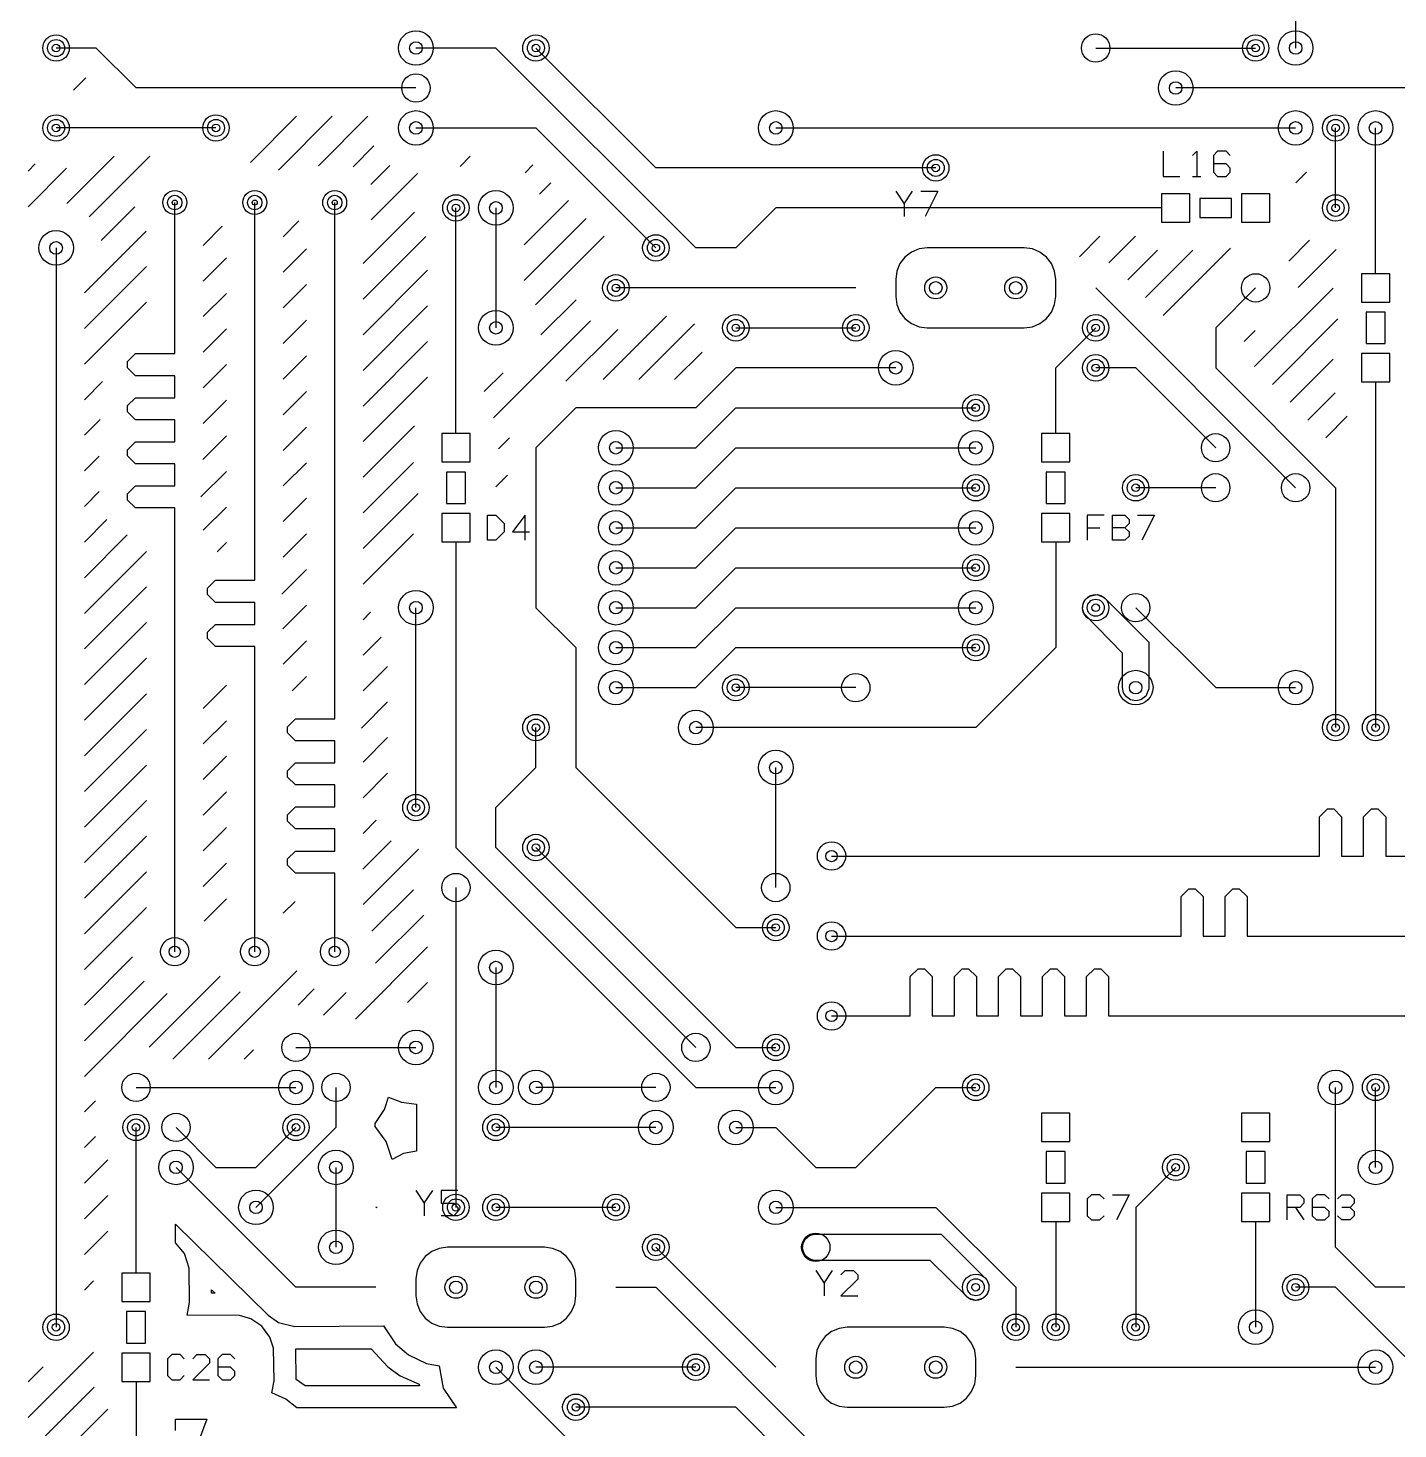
# Model space of a CAD drawing. Extents: x 7 to 280, y 7 to 360.
# Drawn here: x 6.73 to 50.24, y 98.37 to 142.88 of the extents above; entities that cross this region are included whole.
import ezdxf

# ---------------------------------------------------------------- set-up
doc = ezdxf.new("R2010")
doc.units = 0
doc.layers.add('SCORE', color=5, linetype='CONTINUOUS')

msp = doc.modelspace()

# ---------------------------------------------------------------- linework, layer by layer
at = {"layer": 'SCORE'}
for p, q in [((46.99, 144.78), (46.99, 142.24)), ((8.89, 142.24), (7.62, 142.24)), ((10.16, 140.97), (8.89, 142.24)), ((21.59, 142.24), (19.05, 142.24)), ((27.94, 135.89), (21.59, 142.24)), ((26.67, 138.43), (22.86, 142.24)), ((40.64, 142.24), (45.72, 142.24)), ((8.1696, 140.8997), (8.5635, 141.2937)), ((19.05, 140.97), (10.16, 140.97)), ((73.66, 140.97), (43.18, 140.97)), ((13.7913, 138.6019), (15.2594, 140.07)), ((14.6844, 138.3636), (16.3908, 140.07)), ((15.9525, 138.5003), (17.5222, 140.07)), ((12.7, 139.7), (7.62, 139.7)), ((19.05, 139.7), (22.86, 139.7)), ((22.86, 139.7), (26.67, 135.89)), ((30.48, 139.7), (46.99, 139.7)), ((48.26, 137.16), (48.26, 139.7)), ((49.53, 137.16), (49.53, 139.7)), ((17.0527, 138.4692), (17.7162, 139.1327)), ((42.78, 138.96), (42.78, 138.16)), ((43.7133, 138.8267), (43.8467, 138.96)), ((43.8467, 138.96), (43.8467, 138.16)), ((44.5133, 138.96), (44.38, 138.8267)), ((44.78, 138.96), (44.5133, 138.96)), ((44.9133, 138.8267), (44.78, 138.96)), ((6.73, 138.3288), (6.959, 138.5578)), ((6.73, 137.1974), (7.9567, 138.4241)), ((7.9623, 137.2984), (9.464, 138.8)), ((8.6771, 136.8818), (10.5953, 138.8)), ((17.6154, 137.9005), (18.2238, 138.5089)), ((20.4505, 138.4729), (20.7777, 138.8)), ((22.5157, 138.2753), (22.7638, 138.5234)), ((35.56, 138.43), (26.67, 138.43)), ((44.38, 138.8267), (44.38, 138.2933)), ((44.78, 138.56), (44.38, 138.56)), ((44.9133, 138.4267), (44.78, 138.56)), ((44.9133, 138.2933), (44.9133, 138.4267)), ((17.6244, 136.7781), (19.0975, 138.2513)), ((42.78, 138.16), (43.3133, 138.16)), ((43.7133, 138.16), (43.98, 138.16)), ((44.38, 138.2933), (44.5133, 138.16)), ((44.5133, 138.16), (44.78, 138.16)), ((44.78, 138.16), (44.9133, 138.2933)), ((46.9991, 137.9592), (47.3313, 138.2914)), ((22.9712, 137.5995), (23.3295, 137.9577)), ((34.29, 137.69), (34.5567, 137.29)), ((34.5567, 137.29), (34.8233, 137.69)), ((35.09, 137.69), (35.6233, 137.69)), ((35.6233, 137.69), (35.2233, 136.89)), ((43.63, 137.61), (42.73, 137.61)), ((42.73, 137.61), (42.73, 136.71)), ((43.63, 136.71), (43.63, 137.61)), ((46.17, 137.61), (45.27, 137.61)), ((45.27, 137.61), (45.27, 136.71)), ((46.17, 136.71), (46.17, 137.61)), ((9.0505, 136.1238), (10.1181, 137.1914)), ((11.39, 132.53), (11.39, 137.33)), ((13.93, 125.33), (13.93, 137.33)), ((16.47, 120.93), (16.47, 137.33)), ((20.32, 132.08), (20.32, 137.16)), ((21.59, 137.16), (21.59, 133.35)), ((22.49, 135.9868), (23.8952, 137.392)), ((30.48, 137.16), (29.21, 135.89)), ((40.64, 137.16), (30.48, 137.16)), ((34.5567, 137.29), (34.5567, 136.89)), ((42.73, 137.16), (40.64, 137.16)), ((44.95, 137.46), (43.95, 137.46)), ((43.95, 137.46), (43.95, 136.86)), ((44.95, 136.86), (44.95, 137.46)), ((49.53, 135.07), (49.53, 137.16)), ((14.83, 136.2464), (15.3308, 136.7473)), ((17.37, 135.3923), (19.0071, 137.0295)), ((22.49, 134.8555), (24.4609, 136.8263)), ((42.73, 136.71), (43.63, 136.71)), ((43.95, 136.86), (44.95, 136.86)), ((45.27, 136.71), (46.17, 136.71)), ((8.52, 134.4619), (10.4844, 136.4263)), ((12.29, 135.9692), (12.8964, 136.5756)), ((17.37, 134.261), (19.3618, 136.2527)), ((22.8436, 134.0777), (25.0266, 136.2607)), ((40.1206, 135.6062), (40.7744, 136.26)), ((41.0609, 135.4151), (41.9058, 136.26)), ((7.62, 135.89), (7.62, 101.6)), ((14.83, 135.1151), (15.57, 135.8551)), ((29.21, 135.89), (27.94, 135.89)), ((34.79, 135.756), (34.5829, 135.5971)), ((35.0312, 135.8559), (34.79, 135.756)), ((35.29, 135.89), (35.0312, 135.8559)), ((38.37, 135.89), (35.29, 135.89)), ((38.6288, 135.8559), (38.37, 135.89)), ((38.87, 135.756), (38.6288, 135.8559)), ((39.0771, 135.5971), (38.87, 135.756)), ((41.655, 134.8778), (42.5976, 135.8205)), ((42.2207, 134.3121), (43.7239, 135.8153)), ((42.7864, 133.7464), (44.9208, 135.8809)), ((46.7701, 135.4674), (47.4339, 136.1312)), ((47.0693, 134.6353), (48.2747, 135.8407)), ((8.52, 133.3306), (10.49, 135.3006)), ((12.29, 134.8378), (13.03, 135.5778)), ((34.424, 135.39), (34.3241, 135.1488)), ((34.5829, 135.5971), (34.424, 135.39)), ((39.236, 135.39), (39.0771, 135.5971)), ((39.3359, 135.1488), (39.236, 135.39)), ((17.37, 133.1296), (19.42, 135.1796)), ((34.3241, 135.1488), (34.29, 134.89)), ((34.29, 134.89), (34.29, 134.35)), ((39.37, 134.89), (39.3359, 135.1488)), ((39.37, 134.35), (39.37, 134.89)), ((49.98, 135.07), (49.08, 135.07)), ((49.08, 135.07), (49.08, 134.17)), ((49.98, 134.17), (49.98, 135.07)), ((12.29, 133.7064), (13.03, 134.4464)), ((14.83, 133.9837), (15.57, 134.7237)), ((33.02, 134.62), (25.4, 134.62)), ((40.64, 134.62), (46.99, 128.27)), ((45.72, 134.62), (44.45, 133.35)), ((45.6841, 132.1187), (48.18, 134.6146)), ((8.52, 132.1992), (10.49, 134.1692)), ((17.37, 131.9982), (19.42, 134.0482)), ((23.0217, 133.1245), (24.1367, 134.2395)), ((34.29, 134.35), (34.3241, 134.0912)), ((34.3241, 134.0912), (34.424, 133.85)), ((39.236, 133.85), (39.3359, 134.0912)), ((39.3359, 134.0912), (39.37, 134.35)), ((49.08, 134.17), (49.98, 134.17)), ((14.83, 132.8523), (15.57, 133.5923)), ((21.5181, 130.4895), (24.5995, 133.5709)), ((25.0014, 131.71), (27.0114, 133.72)), ((34.424, 133.85), (34.5829, 133.6429)), ((34.5829, 133.6429), (34.79, 133.484)), ((38.87, 133.484), (39.0771, 133.6429)), ((39.0771, 133.6429), (39.236, 133.85)), ((46.2498, 131.553), (48.33, 133.6332)), ((49.83, 133.85), (49.23, 133.85)), ((49.23, 133.85), (49.23, 132.85)), ((49.83, 132.85), (49.83, 133.85)), ((12.29, 132.5751), (13.03, 133.3151)), ((23.8111, 131.6511), (25.462, 133.302)), ((26.1327, 131.71), (27.8965, 133.4737)), ((29.21, 133.35), (33.02, 133.35)), ((34.79, 133.484), (35.0312, 133.3841)), ((35.0312, 133.3841), (35.29, 133.35)), ((35.29, 133.35), (38.37, 133.35)), ((38.37, 133.35), (38.6288, 133.3841)), ((38.6288, 133.3841), (38.87, 133.484)), ((39.37, 132.08), (40.64, 133.35)), ((44.45, 133.35), (44.45, 132.08)), ((45.35, 132.916), (45.7047, 133.2707)), ((17.37, 130.8668), (19.42, 132.9168)), ((49.23, 132.85), (49.83, 132.85)), ((9.89, 132.28), (10.14, 132.53)), ((9.89, 132.08), (9.89, 132.28)), ((10.14, 132.53), (11.39, 132.53)), ((12.29, 131.4437), (13.03, 132.1837)), ((14.83, 131.721), (15.57, 132.461)), ((27.2641, 131.71), (28.1366, 132.5824)), ((46.8155, 130.9873), (48.18, 132.3519)), ((49.98, 132.53), (49.08, 132.53)), ((49.08, 132.53), (49.08, 131.63)), ((49.98, 131.63), (49.98, 132.53)), ((10.14, 131.83), (9.89, 132.08)), ((11.39, 131.83), (10.14, 131.83)), ((11.39, 131.13), (11.39, 131.83)), ((17.37, 129.7355), (19.42, 131.7855)), ((20.32, 129.99), (20.32, 132.08)), ((21.22, 131.3227), (21.8155, 131.9183)), ((29.21, 132.08), (27.94, 130.81)), ((34.29, 132.08), (29.21, 132.08)), ((39.37, 129.99), (39.37, 132.08)), ((41.91, 132.08), (40.64, 132.08)), ((44.45, 129.54), (41.91, 132.08)), ((44.45, 132.08), (48.26, 128.27)), ((8.52, 131.0678), (9.1006, 131.6485)), ((14.83, 130.5896), (15.57, 131.3296)), ((49.08, 131.63), (49.98, 131.63)), ((49.53, 131.63), (49.53, 129.54)), ((9.89, 130.88), (10.14, 131.13)), ((9.89, 130.68), (9.89, 130.88)), ((10.14, 131.13), (11.39, 131.13)), ((12.29, 130.3123), (13.03, 131.0523)), ((47.3812, 130.4216), (48.2478, 131.2883)), ((8.52, 129.9364), (9.0231, 130.4396)), ((10.14, 130.43), (9.89, 130.68)), ((11.39, 130.43), (10.14, 130.43)), ((11.39, 129.73), (11.39, 130.43)), ((24.13, 130.81), (22.86, 129.54)), ((27.94, 130.81), (24.13, 130.81)), ((27.94, 129.54), (29.21, 130.81)), ((29.21, 130.81), (36.83, 130.81)), ((47.9468, 129.856), (48.63, 130.5391)), ((14.83, 129.4582), (15.57, 130.1982)), ((17.37, 128.6041), (19.0057, 130.2398)), ((20.77, 129.99), (19.87, 129.99)), ((19.87, 129.99), (19.87, 129.09)), ((20.77, 129.09), (20.77, 129.99)), ((39.82, 129.99), (38.92, 129.99)), ((38.92, 129.99), (38.92, 129.09)), ((39.82, 129.09), (39.82, 129.99)), ((9.89, 129.48), (10.14, 129.73)), ((10.14, 129.73), (11.39, 129.73)), ((12.2785, 129.1695), (13.03, 129.921)), ((21.67, 129.51), (22.0189, 129.8589)), ((22.86, 129.54), (22.86, 124.46)), ((25.4, 129.54), (27.94, 129.54)), ((27.94, 128.27), (29.21, 129.54)), ((29.21, 129.54), (36.83, 129.54)), ((49.53, 129.54), (49.53, 120.65)), ((8.52, 128.8051), (8.9901, 129.2752)), ((9.89, 129.28), (9.89, 129.48)), ((10.14, 129.03), (9.89, 129.28)), ((17.37, 127.4727), (18.9704, 129.0731)), ((19.87, 129.09), (20.77, 129.09)), ((38.92, 129.09), (39.82, 129.09)), ((11.39, 129.03), (10.14, 129.03)), ((11.39, 128.33), (11.39, 129.03)), ((12.2192, 127.9788), (13.03, 128.7896)), ((14.83, 128.3268), (15.57, 129.0668)), ((20.62, 128.77), (20.02, 128.77)), ((20.02, 128.77), (20.02, 127.77)), ((20.62, 127.77), (20.62, 128.77)), ((21.5914, 128.3), (21.96, 128.6686)), ((39.67, 128.77), (39.07, 128.77)), ((39.07, 128.77), (39.07, 127.77)), ((39.67, 127.77), (39.67, 128.77)), ((9.89, 128.08), (10.14, 128.33)), ((10.14, 128.33), (11.39, 128.33)), ((25.4, 128.27), (27.94, 128.27)), ((27.94, 127), (29.21, 128.27)), ((29.21, 128.27), (36.83, 128.27)), ((44.45, 128.27), (41.91, 128.27)), ((48.26, 128.27), (48.26, 120.65)), ((8.52, 127.6737), (8.9928, 128.1465)), ((9.89, 127.88), (9.89, 128.08)), ((10.14, 127.63), (9.89, 127.88)), ((14.83, 127.1955), (15.57, 127.9355)), ((17.37, 126.3414), (19.12, 128.0914)), ((20.02, 127.77), (20.62, 127.77)), ((39.07, 127.77), (39.67, 127.77)), ((11.39, 127.63), (10.14, 127.63)), ((11.39, 113.53), (11.39, 127.63)), ((12.29, 126.9182), (13.03, 127.6582)), ((20.77, 127.45), (19.87, 127.45)), ((19.87, 127.45), (19.87, 126.55)), ((20.77, 126.55), (20.77, 127.45)), ((21.32, 126.6), (21.32, 127.4)), ((21.32, 127.4), (21.5867, 127.4)), ((21.5867, 127.4), (21.8533, 127.1333)), ((22.52, 127.4), (22.12, 126.8667)), ((22.52, 126.6), (22.52, 127.4)), ((39.82, 127.45), (38.92, 127.45)), ((38.92, 127.45), (38.92, 126.55)), ((39.82, 126.55), (39.82, 127.45)), ((40.9033, 127.4), (40.37, 127.4)), ((40.37, 127.4), (40.37, 126.6)), ((41.17, 126.6), (41.17, 127.4)), ((41.17, 127.4), (41.57, 127.4)), ((41.57, 127.4), (41.7033, 127.2667)), ((41.97, 127.4), (42.5033, 127.4)), ((42.5033, 127.4), (42.1033, 126.6)), ((8.52, 126.5423), (9.2379, 127.2603)), ((21.8533, 126.8667), (21.5867, 126.6)), ((21.8533, 127.1333), (21.8533, 126.8667)), ((22.12, 126.8667), (22.6533, 126.8667)), ((25.4, 127), (27.94, 127)), ((27.94, 125.73), (29.21, 127)), ((29.21, 127), (36.83, 127)), ((40.37, 127), (40.77, 127)), ((41.57, 127), (41.17, 127)), ((41.7033, 127.1333), (41.57, 127)), ((41.57, 127), (41.7033, 126.8667)), ((41.7033, 127.2667), (41.7033, 127.1333)), ((41.7033, 126.8667), (41.7033, 126.7333)), ((8.52, 125.411), (9.8784, 126.7693)), ((12.7332, 126.23), (13.03, 126.5268)), ((14.83, 126.0641), (15.57, 126.8041)), ((17.37, 125.21), (18.97, 126.81)), ((19.87, 126.55), (20.77, 126.55)), ((20.32, 126.55), (20.32, 124.46)), ((21.5867, 126.6), (21.32, 126.6)), ((38.92, 126.55), (39.82, 126.55)), ((39.37, 126.55), (39.37, 124.46)), ((41.57, 126.6), (41.17, 126.6)), ((41.7033, 126.7333), (41.57, 126.6)), ((8.52, 124.2796), (10.49, 126.2496)), ((14.7903, 124.893), (15.57, 125.6727)), ((25.4, 125.73), (27.94, 125.73)), ((27.94, 124.46), (29.21, 125.73)), ((29.21, 125.73), (36.83, 125.73)), ((8.52, 123.1482), (10.49, 125.1182)), ((12.43, 125.08), (12.68, 125.33)), ((12.43, 124.88), (12.43, 125.08)), ((12.68, 125.33), (13.93, 125.33)), ((12.68, 124.63), (12.43, 124.88)), ((13.93, 124.63), (12.68, 124.63)), ((13.93, 123.93), (13.93, 124.63)), ((40.2381, 124.5819), (40.3153, 124.7264)), ((40.3153, 124.7264), (40.442, 124.8304)), ((40.442, 124.8304), (40.6812, 124.878)), ((40.6812, 124.878), (40.9064, 124.7847)), ((40.9064, 124.7847), (42.33, 123.364)), ((14.8184, 123.7897), (15.57, 124.5414)), ((17.37, 124.0786), (17.6078, 124.3164)), ((19.05, 118.11), (19.05, 124.46)), ((20.32, 124.46), (20.32, 116.84)), ((22.86, 124.46), (24.13, 123.19)), ((25.4, 124.46), (27.94, 124.46)), ((27.94, 123.19), (29.21, 124.46)), ((29.21, 124.46), (36.83, 124.46)), ((39.37, 124.46), (39.37, 123.19)), ((40.222, 124.4188), (40.2381, 124.5819)), ((40.2696, 124.262), (40.222, 124.4188)), ((41.49, 123.016), (40.2696, 124.262)), ((41.91, 124.46), (44.45, 121.92)), ((8.52, 122.0168), (10.49, 123.9868)), ((12.43, 123.68), (12.68, 123.93)), ((12.68, 123.93), (13.93, 123.93)), ((12.43, 123.48), (12.43, 123.68)), ((12.68, 123.23), (12.43, 123.48)), ((14.83, 122.67), (15.57, 123.41)), ((17.37, 122.9473), (17.9448, 123.5221)), ((42.33, 123.364), (42.328, 121.8788)), ((8.52, 120.8855), (10.49, 122.8555)), ((13.93, 123.23), (12.68, 123.23)), ((13.93, 113.53), (13.93, 123.23)), ((24.13, 123.19), (24.13, 119.38)), ((25.4, 123.19), (27.94, 123.19)), ((27.94, 121.92), (29.21, 123.19)), ((29.21, 123.19), (36.83, 123.19)), ((39.37, 123.19), (36.83, 120.65)), ((41.49, 121.92), (41.49, 123.016)), ((17.37, 121.8159), (18.15, 122.5959)), ((12.29, 121.2614), (13.03, 122.0014)), ((15.115, 121.8236), (15.57, 122.2786)), ((8.52, 119.7541), (10.49, 121.7241)), ((25.4, 121.92), (27.94, 121.92)), ((33.02, 121.92), (29.21, 121.92)), ((41.522, 121.7593), (41.49, 121.92)), ((41.613, 121.623), (41.522, 121.7593)), ((41.7493, 121.532), (41.613, 121.623)), ((41.91, 121.5), (41.7493, 121.532)), ((42.0707, 121.532), (41.91, 121.5)), ((42.2347, 121.6536), (42.0707, 121.532)), ((42.328, 121.8788), (42.2347, 121.6536)), ((44.45, 121.92), (46.99, 121.92)), ((17.3191, 120.6336), (18.15, 121.4645)), ((12.29, 120.13), (13.03, 120.87)), ((14.97, 120.68), (15.22, 120.93)), ((14.97, 120.48), (14.97, 120.68)), ((15.22, 120.93), (16.47, 120.93)), ((22.86, 119.38), (22.86, 120.65)), ((36.83, 120.65), (27.94, 120.65)), ((8.52, 118.6227), (10.49, 120.5927)), ((15.22, 120.23), (14.97, 120.48)), ((16.47, 120.23), (15.22, 120.23)), ((16.47, 119.53), (16.47, 120.23)), ((17.37, 119.5531), (18.15, 120.3331)), ((12.29, 118.9986), (13.03, 119.7386)), ((8.52, 117.4914), (10.49, 119.4614)), ((14.97, 119.28), (15.22, 119.53)), ((14.97, 119.08), (14.97, 119.28)), ((15.22, 119.53), (16.47, 119.53)), ((21.59, 118.11), (22.86, 119.38)), ((24.13, 119.38), (29.21, 114.3)), ((30.48, 115.57), (30.48, 119.38)), ((15.22, 118.83), (14.97, 119.08)), ((17.37, 118.4218), (18.15, 119.2018)), ((12.29, 117.8673), (13.03, 118.6073)), ((16.47, 118.83), (15.22, 118.83)), ((16.47, 118.13), (16.47, 118.83)), ((8.52, 116.36), (10.49, 118.33)), ((14.97, 117.88), (15.22, 118.13)), ((15.22, 118.13), (16.47, 118.13)), ((21.59, 116.84), (21.59, 118.11)), ((47.75, 117.82), (48, 118.07)), ((48, 118.07), (48.2, 118.07)), ((48.2, 118.07), (48.45, 117.82)), ((49.15, 117.82), (49.4, 118.07)), ((49.4, 118.07), (49.6, 118.07)), ((49.6, 118.07), (49.85, 117.82)), ((14.97, 117.68), (14.97, 117.88)), ((15.22, 117.43), (14.97, 117.68)), ((17.37, 117.2904), (17.7919, 117.7123)), ((47.75, 116.57), (47.75, 117.82)), ((48.45, 117.82), (48.45, 116.57)), ((49.15, 116.57), (49.15, 117.82)), ((49.85, 117.82), (49.85, 116.57)), ((8.52, 115.2286), (10.49, 117.1986)), ((12.29, 116.7359), (13.03, 117.4759)), ((16.47, 117.43), (15.22, 117.43)), ((16.47, 116.73), (16.47, 117.43)), ((17.3613, 116.1504), (18.2624, 117.0514)), ((14.97, 116.48), (15.22, 116.73)), ((15.22, 116.73), (16.47, 116.73)), ((17.37, 115.0277), (19.1355, 116.7931)), ((20.32, 116.84), (27.94, 109.22)), ((27.94, 110.49), (21.59, 116.84)), ((22.86, 116.84), (29.21, 110.49)), ((12.29, 115.6045), (13.03, 116.3445)), ((14.97, 116.28), (14.97, 116.48)), ((15.22, 116.03), (14.97, 116.28)), ((32.25, 116.57), (47.75, 116.57)), ((48.45, 116.57), (49.15, 116.57)), ((49.85, 116.57), (50.55, 116.57)), ((8.52, 114.0973), (10.49, 116.0673)), ((16.47, 116.03), (15.22, 116.03)), ((16.47, 113.53), (16.47, 116.03)), ((17.653, 114.1793), (18.9724, 115.4987)), ((20.32, 115.57), (20.32, 105.41)), ((43.35, 115.28), (43.6, 115.53)), ((43.35, 114.03), (43.35, 115.28)), ((43.6, 115.53), (43.8, 115.53)), ((43.8, 115.53), (44.05, 115.28)), ((44.05, 115.28), (44.05, 114.03)), ((44.75, 115.28), (45, 115.53)), ((44.75, 114.03), (44.75, 115.28)), ((45, 115.53), (45.2, 115.53)), ((45.2, 115.53), (45.45, 115.28)), ((45.45, 115.28), (45.45, 114.03)), ((8.52, 112.9659), (10.49, 114.9359)), ((12.3225, 114.5056), (13.03, 115.2131)), ((14.83, 114.7504), (15.2099, 115.1302)), ((17.769, 113.1639), (19.296, 114.6909)), ((29.21, 114.3), (30.48, 114.3)), ((32.25, 114.03), (43.35, 114.03)), ((44.05, 114.03), (44.75, 114.03)), ((45.45, 114.03), (56.05, 114.03)), ((17.1265, 111.39), (19.42, 113.6835)), ((8.52, 111.8345), (10.0505, 113.365)), ((10.5816, 110.502), (12.829, 112.7494)), ((12.4623, 110.12), (15.2649, 112.9225)), ((21.59, 113.03), (21.59, 109.22)), ((34.75, 112.74), (35, 112.99)), ((34.75, 111.49), (34.75, 112.74)), ((35, 112.99), (35.2, 112.99)), ((35.2, 112.99), (35.45, 112.74)), ((35.45, 112.74), (35.45, 111.49)), ((36.15, 112.74), (36.4, 112.99)), ((36.15, 111.49), (36.15, 112.74)), ((36.4, 112.99), (36.6, 112.99)), ((36.6, 112.99), (36.85, 112.74)), ((36.85, 112.74), (36.85, 111.49)), ((37.55, 112.74), (37.8, 112.99)), ((37.55, 111.49), (37.55, 112.74)), ((37.8, 112.99), (38, 112.99)), ((38, 112.99), (38.25, 112.74)), ((38.25, 112.74), (38.25, 111.49)), ((38.95, 112.74), (39.2, 112.99)), ((38.95, 111.49), (38.95, 112.74)), ((39.2, 112.99), (39.4, 112.99)), ((39.4, 112.99), (39.65, 112.74)), ((39.65, 112.74), (39.65, 111.49)), ((40.35, 112.74), (40.6, 112.99)), ((40.35, 111.49), (40.35, 112.74)), ((40.6, 112.99), (40.8, 112.99)), ((40.8, 112.99), (41.05, 112.74)), ((41.05, 112.74), (41.05, 111.49)), ((8.52, 110.7031), (10.4144, 112.5975)), ((8.52, 109.5718), (11.1502, 112.2019)), ((11.331, 110.12), (13.4717, 112.2607)), ((15.3113, 111.8376), (15.8207, 112.347)), ((16.1191, 111.514), (16.8361, 112.231)), ((18.7823, 111.9145), (19.42, 112.5522)), ((32.25, 111.49), (34.75, 111.49)), ((35.45, 111.49), (36.15, 111.49)), ((36.85, 111.49), (37.55, 111.49)), ((38.25, 111.49), (38.95, 111.49)), ((39.65, 111.49), (40.35, 111.49)), ((41.05, 111.49), (56.05, 111.49)), ((13.5937, 110.12), (13.8924, 110.4187)), ((15.24, 110.49), (19.05, 110.49)), ((29.21, 110.49), (30.48, 110.49)), ((10.16, 109.22), (15.24, 109.22)), ((16.51, 109.22), (16.51, 107.95)), ((26.67, 109.22), (22.86, 109.22)), ((27.94, 109.22), (30.48, 109.22)), ((33.02, 106.68), (35.56, 109.22)), ((35.56, 109.22), (36.83, 109.22)), ((48.26, 104.14), (48.26, 109.22)), ((49.53, 106.68), (49.53, 109.22)), ((8.52, 108.4404), (8.878, 108.7984)), ((18.0557, 108.5133), (18.1817, 108.9139)), ((18.1817, 108.9139), (18.5866, 108.7511)), ((18.5866, 108.7511), (19.0688, 108.6907)), ((19.0688, 108.6907), (19.0696, 107.19)), ((17.76, 108.0685), (18.0557, 108.5133)), ((39.82, 108.4), (38.92, 108.4)), ((38.92, 108.4), (38.92, 107.5)), ((39.82, 107.5), (39.82, 108.4)), ((46.17, 108.4), (45.27, 108.4)), ((45.27, 108.4), (45.27, 107.5)), ((46.17, 107.5), (46.17, 108.4)), ((10.16, 105.41), (10.16, 107.95)), ((11.43, 107.95), (12.7, 106.68)), ((16.51, 107.95), (13.97, 105.41)), ((13.97, 106.68), (15.24, 107.95)), ((17.76, 107.9745), (17.76, 108.0685)), ((18.1096, 107.5044), (17.76, 107.9745)), ((26.67, 107.95), (21.59, 107.95)), ((29.21, 107.95), (30.48, 107.95)), ((30.48, 107.95), (31.75, 106.68)), ((8.52, 107.309), (8.8723, 107.6614)), ((18.2915, 106.9329), (18.1096, 107.5044)), ((38.92, 107.5), (39.82, 107.5)), ((45.27, 107.5), (46.17, 107.5)), ((8.52, 106.1777), (9.26, 106.9177)), ((18.6545, 107.1254), (18.2915, 106.9329)), ((19.0696, 107.19), (18.6545, 107.1254)), ((39.67, 107.18), (39.07, 107.18)), ((39.07, 107.18), (39.07, 106.18)), ((39.67, 106.18), (39.67, 107.18)), ((46.02, 107.18), (45.42, 107.18)), ((45.42, 107.18), (45.42, 106.18)), ((46.02, 106.18), (46.02, 107.18)), ((15.24, 102.87), (11.43, 106.68)), ((12.7, 106.68), (13.97, 106.68)), ((16.51, 106.68), (16.51, 104.14)), ((31.75, 106.68), (33.02, 106.68)), ((43.18, 106.68), (41.91, 105.41)), ((19.05, 105.94), (19.3167, 105.54)), ((19.3167, 105.54), (19.5833, 105.94)), ((20.3833, 105.94), (19.85, 105.94)), ((19.85, 105.94), (19.85, 105.54)), ((39.07, 106.18), (39.67, 106.18)), ((45.42, 106.18), (46.02, 106.18)), ((8.52, 105.0463), (9.26, 105.7863)), ((19.3167, 105.54), (19.3167, 105.14)), ((19.85, 105.54), (20.25, 105.54)), ((20.25, 105.54), (20.3833, 105.4067)), ((39.82, 105.86), (38.92, 105.86)), ((38.92, 105.86), (38.92, 104.96)), ((39.82, 104.96), (39.82, 105.86)), ((40.5033, 105.81), (40.37, 105.6767)), ((40.37, 105.6767), (40.37, 105.1433)), ((40.77, 105.81), (40.5033, 105.81)), ((40.9033, 105.6767), (40.77, 105.81)), ((41.17, 105.81), (41.7033, 105.81)), ((41.7033, 105.81), (41.3033, 105.01)), ((46.17, 105.86), (45.27, 105.86)), ((45.27, 105.86), (45.27, 104.96)), ((46.17, 104.96), (46.17, 105.86)), ((46.72, 105.01), (46.72, 105.81)), ((46.72, 105.81), (47.12, 105.81)), ((47.12, 105.81), (47.2533, 105.6767)), ((47.2533, 105.5433), (47.12, 105.41)), ((47.2533, 105.6767), (47.2533, 105.5433)), ((47.6533, 105.81), (47.52, 105.6767)), ((47.52, 105.6767), (47.52, 105.1433)), ((47.92, 105.81), (47.6533, 105.81)), ((48.0533, 105.6767), (47.92, 105.81)), ((48.32, 105.6767), (48.4533, 105.81)), ((48.4533, 105.81), (48.72, 105.81)), ((48.72, 105.81), (48.8533, 105.6767)), ((48.8533, 105.5433), (48.72, 105.41)), ((48.8533, 105.6767), (48.8533, 105.5433)), ((10.16, 103.32), (10.16, 105.41)), ((17.7846, 105.41), (17.8, 105.4254)), ((17.8, 105.3946), (17.7846, 105.41)), ((17.8, 105.4254), (17.8, 105.3946)), ((20.25, 105.14), (19.85, 105.14)), ((20.3833, 105.2733), (20.25, 105.14)), ((20.3833, 105.4067), (20.3833, 105.2733)), ((25.4, 105.41), (21.59, 105.41)), ((30.48, 105.41), (35.56, 105.41)), ((35.56, 105.41), (38.1, 102.87)), ((40.37, 105.1433), (40.5033, 105.01)), ((40.77, 105.01), (40.9033, 105.1433)), ((41.91, 105.41), (41.91, 101.6)), ((47.12, 105.41), (46.72, 105.41)), ((46.9867, 105.41), (47.2533, 105.01)), ((47.92, 105.41), (47.52, 105.41)), ((47.52, 105.1433), (47.6533, 105.01)), ((48.0533, 105.2767), (47.92, 105.41)), ((47.92, 105.01), (48.0533, 105.1433)), ((48.0533, 105.1433), (48.0533, 105.2767)), ((48.4533, 105.01), (48.32, 105.1433)), ((48.72, 105.41), (48.4533, 105.41)), ((48.72, 105.41), (48.8533, 105.2767)), ((48.8533, 105.1433), (48.72, 105.01)), ((48.8533, 105.2767), (48.8533, 105.1433)), ((8.52, 103.9149), (9.26, 104.6549)), ((11.41, 104.2794), (11.41, 104.8807)), ((11.41, 104.8807), (14.3561, 101.9861)), ((38.92, 104.96), (39.82, 104.96)), ((39.37, 104.96), (39.37, 102.87)), ((40.5033, 105.01), (40.77, 105.01)), ((45.27, 104.96), (46.17, 104.96)), ((45.72, 104.96), (45.72, 102.87)), ((47.6533, 105.01), (47.92, 105.01)), ((48.72, 105.01), (48.4533, 105.01)), ((11.6955, 103.9391), (11.41, 104.2794)), ((31.332, 104.0988), (31.3481, 104.2619)), ((31.3481, 104.2619), (31.4253, 104.4064)), ((31.4253, 104.4064), (31.552, 104.5104)), ((31.552, 104.5104), (31.7088, 104.558)), ((31.7088, 104.558), (35.734, 104.56)), ((35.734, 104.56), (37.1792, 103.1033)), ((11.8498, 103.4766), (11.6955, 103.9391)), ((19.3429, 103.8471), (19.184, 103.64)), ((19.55, 104.006), (19.3429, 103.8471)), ((19.7912, 104.1059), (19.55, 104.006)), ((20.05, 104.14), (19.7912, 104.1059)), ((23.13, 104.14), (20.05, 104.14)), ((23.3888, 104.1059), (23.13, 104.14)), ((23.63, 104.006), (23.3888, 104.1059)), ((23.8371, 103.8471), (23.63, 104.006)), ((23.996, 103.64), (23.8371, 103.8471)), ((30.48, 100.33), (26.67, 104.14)), ((31.3796, 103.942), (31.332, 104.0988)), ((31.453, 103.843), (31.3796, 103.942)), ((31.5893, 103.752), (31.453, 103.843)), ((31.7088, 103.722), (31.5893, 103.752)), ((35.386, 103.72), (31.7088, 103.722)), ((36.5967, 102.5208), (35.386, 103.72)), ((49.53, 102.87), (48.26, 104.14)), ((10.61, 103.32), (9.71, 103.32)), ((9.71, 103.32), (9.71, 102.42)), ((10.61, 102.42), (10.61, 103.32)), ((11.8592, 102.3857), (11.8498, 103.4766)), ((19.0841, 103.3988), (19.05, 103.14)), ((19.184, 103.64), (19.0841, 103.3988)), ((24.0959, 103.3988), (23.996, 103.64)), ((24.13, 103.14), (24.0959, 103.3988)), ((31.75, 103.4), (32.0167, 103)), ((32.0167, 103), (32.2833, 103.4)), ((32.55, 103.2667), (32.6833, 103.4)), ((32.6833, 103.4), (32.95, 103.4)), ((32.95, 103.4), (33.0833, 103.2667)), ((33.0833, 103.2667), (33.0833, 103.1333)), ((8.52, 102.7835), (8.81, 103.0735)), ((17.78, 102.87), (15.24, 102.87)), ((19.05, 103.14), (19.05, 102.6)), ((24.13, 102.6), (24.13, 103.14)), ((25.4, 102.87), (26.67, 102.87)), ((26.67, 102.87), (33.02, 96.52)), ((32.0167, 103), (32.0167, 102.6)), ((33.0833, 103.1333), (32.55, 102.6)), ((37.1792, 103.1033), (37.2419, 102.9519)), ((37.2419, 102.9519), (37.2419, 102.7881)), ((38.1, 102.87), (38.1, 101.6)), ((39.37, 102.87), (39.37, 101.6)), ((45.72, 102.87), (45.72, 101.6)), ((48.26, 102.87), (46.99, 102.87)), ((50.8, 100.33), (48.26, 102.87)), ((55.88, 102.87), (49.53, 102.87)), ((9.71, 102.42), (10.61, 102.42)), ((11.7795, 101.98), (11.8592, 102.3857)), ((12.56, 102.68), (12.56, 102.7923)), ((12.56, 102.7923), (12.6723, 102.68)), ((12.6723, 102.68), (12.56, 102.68)), ((19.05, 102.6), (19.0841, 102.3412)), ((24.0959, 102.3412), (24.13, 102.6)), ((32.55, 102.6), (33.0833, 102.6)), ((36.83, 102.45), (36.5967, 102.5208)), ((37.0633, 102.5208), (36.83, 102.45)), ((37.1792, 102.6367), (37.0633, 102.5208)), ((37.2419, 102.7881), (37.1792, 102.6367)), ((10.46, 102.1), (9.86, 102.1)), ((9.86, 102.1), (9.86, 101.1)), ((10.46, 101.1), (10.46, 102.1)), ((13.45, 101.9698), (11.7795, 101.98)), ((13.8031, 101.8709), (13.45, 101.9698)), ((14.3561, 101.9861), (14.6814, 101.7522)), ((19.0841, 102.3412), (19.184, 102.1)), ((19.184, 102.1), (19.3429, 101.8929)), ((23.8371, 101.8929), (23.996, 102.1)), ((23.996, 102.1), (24.0959, 102.3412)), ((14.1523, 101.6376), (13.8031, 101.8709)), ((14.4112, 101.2886), (14.1523, 101.6376)), ((14.6814, 101.7522), (15.2057, 101.6208)), ((15.2057, 101.6208), (18.0198, 101.6441)), ((18.0198, 101.6441), (18.4012, 101.0714)), ((19.3429, 101.8929), (19.55, 101.734)), ((19.55, 101.734), (19.7912, 101.6341)), ((19.7912, 101.6341), (20.05, 101.6)), ((20.05, 101.6), (23.13, 101.6)), ((23.13, 101.6), (23.3888, 101.6341)), ((23.3888, 101.6341), (23.63, 101.734)), ((23.63, 101.734), (23.8371, 101.8929)), ((32.4912, 101.5659), (32.25, 101.466)), ((32.75, 101.6), (32.4912, 101.5659)), ((35.83, 101.6), (32.75, 101.6)), ((36.0888, 101.5659), (35.83, 101.6)), ((36.33, 101.466), (36.0888, 101.5659)), ((9.86, 101.1), (10.46, 101.1)), ((14.5252, 100.94), (14.4112, 101.2886)), ((18.4012, 101.0714), (18.8137, 100.7242)), ((31.884, 101.1), (31.7841, 100.8588)), ((32.0429, 101.3071), (31.884, 101.1)), ((32.25, 101.466), (32.0429, 101.3071)), ((36.5371, 101.3071), (36.33, 101.466)), ((36.696, 101.1), (36.5371, 101.3071)), ((36.7959, 100.8588), (36.696, 101.1)), ((6.73, 98.7308), (8.8111, 100.8119)), ((10.61, 100.78), (9.71, 100.78)), ((9.71, 100.78), (9.71, 99.88)), ((10.61, 99.88), (10.61, 100.78)), ((11.2933, 100.73), (11.16, 100.5967)), ((11.16, 100.5967), (11.16, 100.0633)), ((11.56, 100.73), (11.2933, 100.73)), ((11.6933, 100.5967), (11.56, 100.73)), ((11.96, 100.5967), (12.0933, 100.73)), ((12.0933, 100.73), (12.36, 100.73)), ((12.36, 100.73), (12.4933, 100.5967)), ((12.4933, 100.5967), (12.4933, 100.4633)), ((12.8933, 100.73), (12.76, 100.5967)), ((12.76, 100.5967), (12.76, 100.0633)), ((13.16, 100.73), (12.8933, 100.73)), ((13.2933, 100.5967), (13.16, 100.73)), ((14.5425, 99.8957), (14.5252, 100.94)), ((15.2433, 99.9407), (15.2323, 100.9202)), ((15.2323, 100.9202), (17.6317, 100.92)), ((17.6317, 100.92), (18.1558, 100.3459)), ((18.8137, 100.7242), (19.3864, 100.4517)), ((31.7841, 100.8588), (31.75, 100.6)), ((31.75, 100.6), (31.75, 100.06)), ((36.83, 100.6), (36.7959, 100.8588)), ((36.83, 100.06), (36.83, 100.6)), ((6.73, 99.8622), (7.2127, 100.3449)), ((12.4933, 100.4633), (11.96, 99.93)), ((13.16, 100.33), (12.76, 100.33)), ((13.2933, 100.1967), (13.16, 100.33)), ((13.2933, 100.0633), (13.2933, 100.1967)), ((18.1558, 100.3459), (18.5545, 100.0577)), ((19.3864, 100.4517), (19.7911, 100.3733)), ((19.7911, 100.3733), (19.9173, 99.6664)), ((21.59, 100.33), (24.13, 97.79)), ((27.94, 100.33), (22.86, 100.33)), ((38.1, 100.33), (49.53, 100.33)), ((6.73, 97.5994), (8.8289, 99.6984)), ((9.71, 99.88), (10.61, 99.88)), ((10.16, 99.88), (10.16, 97.79)), ((11.16, 100.0633), (11.2933, 99.93)), ((11.2933, 99.93), (11.56, 99.93)), ((11.56, 99.93), (11.6933, 100.0633)), ((11.96, 99.93), (12.4933, 99.93)), ((12.76, 100.0633), (12.8933, 99.93)), ((12.8933, 99.93), (13.16, 99.93)), ((13.16, 99.93), (13.2933, 100.0633)), ((14.4727, 99.5178), (14.5425, 99.8957)), ((15.5336, 99.74), (15.2433, 99.9407)), ((19.1612, 99.74), (15.5336, 99.74)), ((18.5545, 100.0577), (19.149, 99.7933)), ((19.149, 99.7933), (19.1612, 99.74)), ((31.75, 100.06), (31.7841, 99.8012)), ((31.7841, 99.8012), (31.884, 99.56)), ((36.696, 99.56), (36.7959, 99.8012)), ((36.7959, 99.8012), (36.83, 100.06)), ((14.9182, 99.3195), (14.4727, 99.5178)), ((15.2645, 99.04), (14.9182, 99.3195)), ((19.9173, 99.6664), (20.3354, 99.04)), ((31.884, 99.56), (32.0429, 99.3529)), ((32.0429, 99.3529), (32.25, 99.194)), ((36.33, 99.194), (36.5371, 99.3529)), ((36.5371, 99.3529), (36.696, 99.56)), ((6.73, 96.4681), (9.26, 98.9981)), ((20.3354, 99.04), (15.2645, 99.04)), ((29.21, 99.06), (24.13, 99.06)), ((31.75, 96.52), (29.21, 99.06)), ((32.25, 99.194), (32.4912, 99.0941)), ((32.4912, 99.0941), (32.75, 99.06)), ((32.75, 99.06), (35.83, 99.06)), ((35.83, 99.06), (36.0888, 99.0941)), ((36.0888, 99.0941), (36.33, 99.194)), ((11.41, 98.68), (12.406, 98.68)), ((11.41, 98.3193), (11.41, 98.68)), ((12.406, 98.68), (12.2057, 98.1435))]:
    msp.add_line(p, q, dxfattribs=at)
for centre, radius in [((7.62, 142.24), 0.42), ((7.62, 142.24), 0.27), ((19.05, 142.24), 0.55), ((19.05, 142.24), 0.2), ((22.86, 142.24), 0.42), ((22.86, 142.24), 0.27), ((40.64, 142.24), 0.45), ((45.72, 142.24), 0.42), ((45.72, 142.24), 0.27), ((46.99, 142.24), 0.55), ((46.99, 142.24), 0.2), ((7.62, 142.24), 0.12), ((22.86, 142.24), 0.12), ((45.72, 142.24), 0.12), ((19.05, 140.97), 0.45), ((43.18, 140.97), 0.55), ((43.18, 140.97), 0.2), ((19.05, 139.7), 0.55), ((30.48, 139.7), 0.55), ((46.99, 139.7), 0.55), ((49.53, 139.7), 0.55), ((7.62, 139.7), 0.42), ((7.62, 139.7), 0.27), ((7.62, 139.7), 0.12), ((12.7, 139.7), 0.42), ((12.7, 139.7), 0.27), ((12.7, 139.7), 0.12), ((19.05, 139.7), 0.2), ((30.48, 139.7), 0.2), ((46.99, 139.7), 0.2), ((48.26, 139.7), 0.42), ((48.26, 139.7), 0.27), ((48.26, 139.7), 0.12), ((49.53, 139.7), 0.2), ((35.56, 138.43), 0.42), ((35.56, 138.43), 0.27), ((35.56, 138.43), 0.12), ((11.39, 137.33), 0.38), ((11.39, 137.33), 0.23), ((13.93, 137.33), 0.38), ((13.93, 137.33), 0.23), ((16.47, 137.33), 0.38), ((16.47, 137.33), 0.23), ((20.32, 137.16), 0.42), ((21.59, 137.16), 0.55), ((48.26, 137.16), 0.42), ((11.39, 137.33), 0.08), ((13.93, 137.33), 0.08), ((16.47, 137.33), 0.08), ((20.32, 137.16), 0.27), ((20.32, 137.16), 0.12), ((21.59, 137.16), 0.2), ((48.26, 137.16), 0.27), ((48.26, 137.16), 0.12), ((7.62, 135.89), 0.55), ((26.67, 135.89), 0.42), ((7.62, 135.89), 0.2), ((26.67, 135.89), 0.27), ((26.67, 135.89), 0.12), ((25.4, 134.62), 0.42), ((25.4, 134.62), 0.27), ((35.56, 134.62), 0.35), ((38.1, 134.62), 0.35), ((45.72, 134.62), 0.45), ((25.4, 134.62), 0.12), ((35.56, 134.62), 0.2), ((38.1, 134.62), 0.2), ((21.59, 133.35), 0.55), ((21.59, 133.35), 0.2), ((29.21, 133.35), 0.42), ((29.21, 133.35), 0.27), ((33.02, 133.35), 0.42), ((33.02, 133.35), 0.27), ((40.64, 133.35), 0.42), ((40.64, 133.35), 0.27), ((29.21, 133.35), 0.12), ((33.02, 133.35), 0.12), ((40.64, 133.35), 0.12), ((34.29, 132.08), 0.55), ((34.29, 132.08), 0.2), ((40.64, 132.08), 0.42), ((40.64, 132.08), 0.27), ((40.64, 132.08), 0.12), ((36.83, 130.81), 0.42), ((36.83, 130.81), 0.27), ((36.83, 130.81), 0.12), ((25.4, 129.54), 0.55), ((36.83, 129.54), 0.55), ((44.45, 129.54), 0.45), ((25.4, 129.54), 0.2), ((36.83, 129.54), 0.2), ((25.4, 128.27), 0.55), ((36.83, 128.27), 0.42), ((41.91, 128.27), 0.42), ((44.45, 128.27), 0.45), ((46.99, 128.27), 0.45), ((25.4, 128.27), 0.2), ((36.83, 128.27), 0.27), ((36.83, 128.27), 0.12), ((41.91, 128.27), 0.27), ((41.91, 128.27), 0.12), ((25.4, 127), 0.55), ((36.83, 127), 0.55), ((25.4, 127), 0.2), ((36.83, 127), 0.2), ((25.4, 125.73), 0.55), ((36.83, 125.73), 0.42), ((36.83, 125.73), 0.27), ((25.4, 125.73), 0.2), ((36.83, 125.73), 0.12), ((19.05, 124.46), 0.55), ((19.05, 124.46), 0.2), ((25.4, 124.46), 0.55), ((25.4, 124.46), 0.2), ((36.83, 124.46), 0.55), ((36.83, 124.46), 0.2), ((40.64, 124.46), 0.42), ((40.64, 124.46), 0.27), ((41.91, 124.46), 0.45), ((40.64, 124.46), 0.12), ((25.4, 123.19), 0.55), ((25.4, 123.19), 0.2), ((36.83, 123.19), 0.42), ((36.83, 123.19), 0.27), ((36.83, 123.19), 0.12), ((25.4, 121.92), 0.55), ((41.91, 121.92), 0.55), ((46.99, 121.92), 0.55), ((25.4, 121.92), 0.2), ((29.21, 121.92), 0.42), ((29.21, 121.92), 0.27), ((29.21, 121.92), 0.12), ((33.02, 121.92), 0.45), ((41.91, 121.92), 0.2), ((46.99, 121.92), 0.2), ((22.86, 120.65), 0.42), ((27.94, 120.65), 0.55), ((48.26, 120.65), 0.42), ((49.53, 120.65), 0.42), ((22.86, 120.65), 0.27), ((22.86, 120.65), 0.12), ((27.94, 120.65), 0.2), ((48.26, 120.65), 0.27), ((48.26, 120.65), 0.12), ((49.53, 120.65), 0.27), ((49.53, 120.65), 0.12), ((30.48, 119.38), 0.55), ((30.48, 119.38), 0.2), ((19.05, 118.11), 0.42), ((19.05, 118.11), 0.27), ((19.05, 118.11), 0.12), ((22.86, 116.84), 0.42), ((22.86, 116.84), 0.27), ((22.86, 116.84), 0.12), ((32.25, 116.57), 0.45), ((32.25, 116.57), 0.18), ((20.32, 115.57), 0.45), ((30.48, 115.57), 0.45), ((30.48, 114.3), 0.42), ((30.48, 114.3), 0.27), ((30.48, 114.3), 0.12), ((32.25, 114.03), 0.45), ((11.39, 113.53), 0.45), ((13.93, 113.53), 0.45), ((16.47, 113.53), 0.45), ((32.25, 114.03), 0.18), ((11.39, 113.53), 0.18), ((13.93, 113.53), 0.18), ((16.47, 113.53), 0.18), ((21.59, 113.03), 0.55), ((21.59, 113.03), 0.2), ((32.25, 111.49), 0.45), ((32.25, 111.49), 0.18), ((15.24, 110.49), 0.45), ((19.05, 110.49), 0.55), ((27.94, 110.49), 0.45), ((30.48, 110.49), 0.42), ((19.05, 110.49), 0.2), ((30.48, 110.49), 0.27), ((30.48, 110.49), 0.12), ((10.16, 109.22), 0.45), ((15.24, 109.22), 0.55), ((16.51, 109.22), 0.45), ((21.59, 109.22), 0.55), ((22.86, 109.22), 0.55), ((26.67, 109.22), 0.45), ((30.48, 109.22), 0.55), ((36.83, 109.22), 0.42), ((36.83, 109.22), 0.27), ((48.26, 109.22), 0.55), ((49.53, 109.22), 0.42), ((49.53, 109.22), 0.27), ((15.24, 109.22), 0.2), ((21.59, 109.22), 0.2), ((22.86, 109.22), 0.2), ((30.48, 109.22), 0.2), ((36.83, 109.22), 0.12), ((48.26, 109.22), 0.2), ((49.53, 109.22), 0.12), ((10.16, 107.95), 0.42), ((10.16, 107.95), 0.27), ((11.43, 107.95), 0.45), ((15.24, 107.95), 0.42), ((15.24, 107.95), 0.27), ((21.59, 107.95), 0.42), ((21.59, 107.95), 0.27), ((26.67, 107.95), 0.55), ((26.67, 107.95), 0.2), ((29.21, 107.95), 0.55), ((29.21, 107.95), 0.2), ((10.16, 107.95), 0.12), ((15.24, 107.95), 0.12), ((21.59, 107.95), 0.12), ((11.43, 106.68), 0.55), ((11.43, 106.68), 0.2), ((16.51, 106.68), 0.55), ((16.51, 106.68), 0.2), ((43.18, 106.68), 0.42), ((43.18, 106.68), 0.27), ((49.53, 106.68), 0.55), ((49.53, 106.68), 0.2), ((43.18, 106.68), 0.12), ((13.97, 105.41), 0.55), ((30.48, 105.41), 0.55), ((13.97, 105.41), 0.2), ((20.32, 105.41), 0.42), ((20.32, 105.41), 0.27), ((20.32, 105.41), 0.12), ((21.59, 105.41), 0.42), ((21.59, 105.41), 0.27), ((21.59, 105.41), 0.12), ((25.4, 105.41), 0.42), ((25.4, 105.41), 0.27), ((25.4, 105.41), 0.12), ((30.48, 105.41), 0.2), ((16.51, 104.14), 0.55), ((31.75, 104.14), 0.45), ((16.51, 104.14), 0.2), ((26.67, 104.14), 0.42), ((26.67, 104.14), 0.27), ((26.67, 104.14), 0.12), ((36.83, 102.87), 0.42), ((46.99, 102.87), 0.42), ((20.32, 102.87), 0.35), ((20.32, 102.87), 0.2), ((22.86, 102.87), 0.35), ((22.86, 102.87), 0.2), ((36.83, 102.87), 0.27), ((36.83, 102.87), 0.12), ((46.99, 102.87), 0.27), ((46.99, 102.87), 0.12), ((7.62, 101.6), 0.42), ((38.1, 101.6), 0.42), ((39.37, 101.6), 0.42), ((41.91, 101.6), 0.42), ((45.72, 101.6), 0.55), ((7.62, 101.6), 0.27), ((7.62, 101.6), 0.12), ((38.1, 101.6), 0.27), ((38.1, 101.6), 0.12), ((39.37, 101.6), 0.27), ((39.37, 101.6), 0.12), ((41.91, 101.6), 0.27), ((41.91, 101.6), 0.12), ((45.72, 101.6), 0.2), ((21.59, 100.33), 0.55), ((22.86, 100.33), 0.55), ((27.94, 100.33), 0.42), ((27.94, 100.33), 0.27), ((33.02, 100.33), 0.35), ((35.56, 100.33), 0.35), ((49.53, 100.33), 0.55), ((21.59, 100.33), 0.2), ((22.86, 100.33), 0.2), ((27.94, 100.33), 0.12), ((33.02, 100.33), 0.2), ((35.56, 100.33), 0.2), ((49.53, 100.33), 0.2), ((24.13, 99.06), 0.42), ((24.13, 99.06), 0.27), ((24.13, 99.06), 0.12)]:
    msp.add_circle(centre, radius, dxfattribs=at)

doc.saveas('drawing.dxf')
